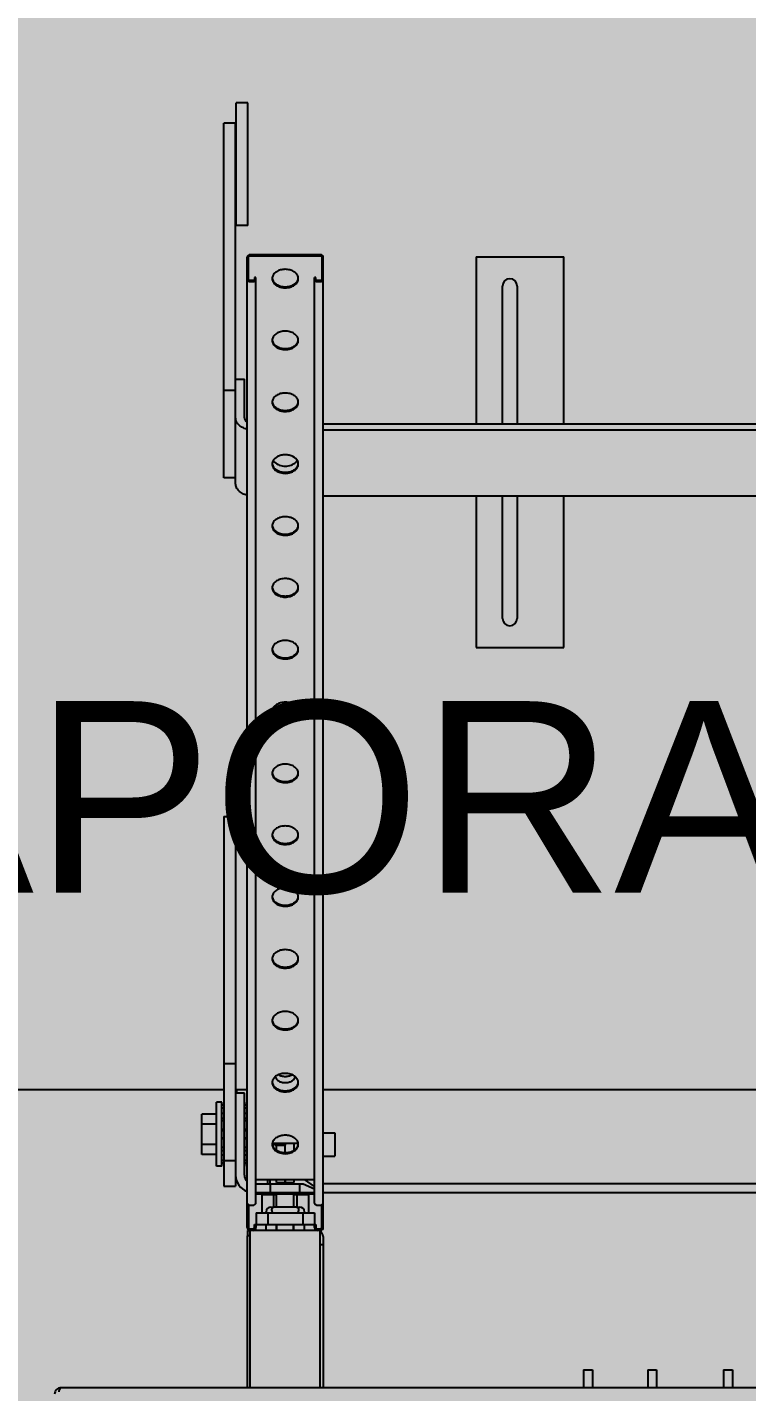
# Model space of a CAD drawing. Extents: x -18489 to 27370, y -8745 to 11880.
# Drawn here: x -14737.9 to -14698.8, y 2360.8 to 2435 of the extents above; entities that cross this region are included whole.
import ezdxf

# ---------------------------------------------------------------- set-up
doc = ezdxf.new("R2010")
doc.units = 0
doc.header["$LTSCALE"] = 100
for name, color, linetype in [('188K-SM-03-F10-MECH-EQ-Y2257103$0$0 Xref', 8, 'Continuous'), ('188K-SM-03-F10-MECH-EQ-Y2257103$0$M-EQU-FOUNDATION', 8, 'Continuous'), ('188K-SM-03-F10-MECH-EQ-Y2257103$0$Micron CUP L10 HVAC EQU$0$M-MECH-EQU', 136, 'Continuous'), ('188K-SM-03-F10-MECH-EQ-Y2257103$0$Micron CUP L10 HVAC EQU$0$M-PHASE1 AREA', 252, 'Continuous')]:
    doc.layers.add(name, color=color, linetype=linetype)
doc.styles.add('188K-SM-03-F10-MECH-EQ-Y2257103$0$Micron CUP L10 HVAC EQU$0$Standard', font='arial.ttf')

# ---------------------------------------------------------------- blocks, each defined once
blk = doc.blocks.new('188K-SM-03-F10-MECH-EQ-Y2257103$0$Micron CUP L10 HVAC EQU$0$A$C0c53ceb0')
at = {"layer": '188K-SM-03-F10-MECH-EQ-Y2257103$0$Micron CUP L10 HVAC EQU$0$M-PHASE1 AREA'}
for p, q in [((14165.92005, 15068.35899), (14165.92005, 15135.0669)), ((14172.26337, 15135.0669), (14165.92005, 15135.0669)), ((14172.26337, 15068.35899), (14172.26337, 15135.0669)), ((14159.35197, 14931.07259), (14159.35197, 15123.9524)), ((14165.69529, 15123.9524), (14159.35197, 15123.9524)), ((14165.69529, 14927.90932), (14165.69529, 15123.9524)), ((14172.26337, 15068.35899), (14165.92005, 15068.35899)), ((14171.97517, 14523.3837), (14171.97517, 15051.2579)), ((14172.76808, 15038.9679), (14172.76808, 15051.2579)), ((14211.74777, 15052.37925), (14173.561, 15052.37925)), ((14173.561, 15051.81857), (14211.74777, 15051.81857)), ((14212.54069, 15051.2579), (14212.54069, 15038.9679)), ((14213.3336, 14523.3837), (14213.3336, 15051.2579)), ((14296.50748, 15051.2741), (14296.50748, 14960.42849)), ((14296.50748, 15051.2741), (14344.08236, 15051.2741)), ((14344.08236, 14960.42849), (14344.08236, 15051.2741)), ((14175.14683, 15038.40722), (14173.561, 15038.40722)), ((14173.561, 15037.84654), (14175.14683, 15037.84654)), ((14175.93974, 15040.08925), (14175.93974, 15038.9679)), ((14176.73266, 15040.08925), (14175.93974, 15040.08925)), ((14176.73266, 14536.60276), (14176.73266, 15040.08925)), ((14208.57611, 14536.60276), (14208.57611, 15040.08925)), ((14209.36903, 15040.08925), (14208.57611, 15040.08925)), ((14209.36903, 15038.9679), (14209.36903, 15040.08925)), ((14211.74777, 15038.40722), (14210.16194, 15038.40722)), ((14210.16194, 15037.84654), (14211.74777, 15037.84654)), ((14310.71751, 14960.42849), (14310.71751, 15035.41581)), ((14318.70909, 15035.41581), (14318.70909, 14960.42849)), ((14165.69529, 14984.77012), (14170.45277, 14984.77012)), ((14170.45277, 14963.79254), (14170.45277, 14984.76862)), ((14165.69529, 14978.51176), (14159.35197, 14978.51176)), ((14213.3336, 14960.42849), (14682.61224, 14960.42849)), ((14682.61224, 14957.06444), (14213.3336, 14957.06444)), ((14165.69529, 14931.07259), (14159.35197, 14931.07259)), ((14682.61224, 14921.18121), (14213.3336, 14921.18121)), ((14296.50748, 14921.18121), (14296.50748, 14838.77296)), ((14310.71751, 14854.63125), (14310.71751, 14921.18121)), ((14318.70909, 14921.18121), (14318.70909, 14854.63125)), ((14344.08236, 14838.77296), (14344.08236, 14921.18121)), ((14296.50748, 14838.77296), (14344.08236, 14838.77296)), ((14159.35197, 14746.87563), (14159.35197, 14545.9013)), ((14159.35197, 14746.87563), (14165.69529, 14746.87563)), ((14165.69529, 14746.87563), (14165.69529, 14545.9013)), ((14159.35197, 14612.6043), (14165.69529, 14612.6043)), ((14159.35197, 14598.21637), (13611.15446, 14598.21637)), ((14171.97517, 14598.21637), (14165.69529, 14598.21637)), ((14166.26968, 14596.39529), (14166.26968, 14598.21637)), ((14682.61224, 14598.21637), (14213.3336, 14598.21637)), ((14155.34059, 14556.62269), (14155.34059, 14591.51093)), ((14158.10628, 14591.51093), (14155.34059, 14591.51093)), ((14158.10628, 14556.62269), (14158.10628, 14591.51093)), ((14170.45277, 14596.39529), (14165.69529, 14596.39529)), ((14170.45277, 14551.8652), (14170.45277, 14596.39529)), ((14171.8483, 14556.62269), (14171.8483, 14591.51093)), ((14171.97517, 14591.51093), (14171.8483, 14591.51093)), ((14147.39876, 14563.07986), (14147.39876, 14585.05376)), ((14155.34059, 14585.05376), (14147.39876, 14585.05376)), ((14159.35197, 14590.05197), (14158.10628, 14590.05197)), ((14159.35197, 14589.85517), (14158.10628, 14589.85517)), ((14159.35197, 14588.30969), (14158.10628, 14588.30969)), ((14159.35197, 14585.37002), (14158.10628, 14585.37002)), ((14171.8483, 14590.05197), (14170.45277, 14590.05197)), ((14171.8483, 14589.85517), (14170.45277, 14589.85517)), ((14171.8483, 14588.30969), (14170.45277, 14588.30969)), ((14171.8483, 14585.37002), (14170.45277, 14585.37002)), ((14155.34059, 14579.56028), (14147.39876, 14579.56028)), ((14158.10628, 14582.87614), (14159.35197, 14582.87614)), ((14159.35197, 14581.32392), (14158.10628, 14581.32392)), ((14159.35197, 14576.56744), (14158.10628, 14576.56744)), ((14158.10628, 14576.01571), (14159.35197, 14576.01571)), ((14170.45277, 14582.87614), (14171.8483, 14582.87614)), ((14171.8483, 14581.32392), (14170.45277, 14581.32392)), ((14171.8483, 14576.56744), (14170.45277, 14576.56744)), ((14170.45277, 14576.01571), (14171.8483, 14576.01571)), ((14155.34059, 14568.57334), (14147.39876, 14568.57334)), ((14158.10628, 14572.11791), (14159.35197, 14572.11791)), ((14159.35197, 14571.56618), (14158.10628, 14571.56618)), ((14170.45277, 14572.11791), (14171.8483, 14572.11791)), ((14171.8483, 14571.56618), (14170.45277, 14571.56618)), ((14199.63332, 14569.07708), (14185.67545, 14569.07708)), ((14186.1163, 14569.07708), (14187.90958, 14567.9333)), ((14191.95436, 14569.07708), (14192.66707, 14567.9333)), ((14192.6417, 14568.08936), (14192.6417, 14569.07708)), ((14192.66707, 14564.05343), (14192.66707, 14569.07708)), ((14197.39919, 14569.07708), (14197.39919, 14565.41512)), ((14213.3336, 14574.85972), (14219.62617, 14574.85972)), ((14219.62617, 14574.85972), (14219.62617, 14562.17309)), ((14155.34059, 14563.07986), (14147.39876, 14563.07986)), ((14159.35197, 14566.8097), (14158.10628, 14566.8097)), ((14158.10628, 14565.25748), (14159.35197, 14565.25748)), ((14159.35197, 14562.76359), (14158.10628, 14562.76359)), ((14171.8483, 14566.8097), (14170.45277, 14566.8097)), ((14170.45277, 14565.25748), (14171.8483, 14565.25748)), ((14171.8483, 14562.76359), (14170.45277, 14562.76359)), ((14187.90958, 14565.41512), (14187.90958, 14567.9333)), ((14192.66707, 14567.9333), (14187.90958, 14567.9333)), ((14192.6417, 14564.05343), (14192.6417, 14567.9333)), ((14213.3336, 14562.17309), (14219.62617, 14562.17309)), ((14158.10628, 14556.62269), (14155.34059, 14556.62269)), ((14159.35197, 14559.82393), (14158.10628, 14559.82393)), ((14159.35197, 14558.27845), (14158.10628, 14558.27845)), ((14159.35197, 14558.08165), (14158.10628, 14558.08165)), ((14159.35197, 14559.87543), (14165.69529, 14559.87543)), ((14171.8483, 14559.82393), (14170.45277, 14559.82393)), ((14171.8483, 14558.27845), (14170.45277, 14558.27845)), ((14171.8483, 14558.08165), (14170.45277, 14558.08165)), ((14171.97517, 14556.62269), (14171.8483, 14556.62269)), ((14159.35197, 14545.9013), (14165.69529, 14545.9013)), ((14166.26968, 14548.69354), (14165.69529, 14548.69354)), ((14176.73266, 14549.45344), (14208.57611, 14549.45344)), ((14176.73266, 14547.10771), (14202.35206, 14547.10771)), ((14183.13941, 14547.10771), (14183.13941, 14549.45344)), ((14184.4215, 14547.10771), (14184.4215, 14549.45344)), ((14184.71255, 14542.35022), (14184.71255, 14547.10771)), ((14187.90958, 14547.9007), (14187.90958, 14549.45344)), ((14187.90958, 14547.90062), (14197.39919, 14547.90062)), ((14188.53794, 14547.10771), (14188.53794, 14547.90062)), ((14192.6417, 14547.90103), (14192.6417, 14549.45344)), ((14192.66707, 14549.45344), (14192.66707, 14547.9007)), ((14196.23544, 14547.10771), (14195.78396, 14547.90062)), ((14197.39919, 14549.45344), (14197.39919, 14547.90103)), ((14200.57085, 14542.35022), (14200.57085, 14547.10771)), ((14202.35206, 14547.10771), (14208.57611, 14544.39247)), ((14208.57611, 14545.61782), (14203.08094, 14549.45344)), ((14682.61224, 14547.10771), (14213.3336, 14547.10771)), ((14176.73266, 14542.35022), (14208.57611, 14542.35022)), ((14208.57611, 14541.55731), (14176.73266, 14541.55731)), ((14180.01939, 14541.15133), (14180.01939, 14531.31285)), ((14187.8969, 14541.15133), (14180.01939, 14541.15133)), ((14182.80638, 14541.55731), (14182.80638, 14541.15133)), ((14186.33689, 14541.15133), (14186.33689, 14534.48451)), ((14187.8969, 14534.48451), (14187.8969, 14541.55731)), ((14197.41187, 14534.48451), (14197.41187, 14541.55731)), ((14205.28938, 14541.15133), (14197.41187, 14541.15133)), ((14198.97188, 14541.15133), (14198.97188, 14534.48451)), ((14202.50239, 14541.55731), (14202.50239, 14541.15133)), ((14205.28938, 14541.15133), (14205.28938, 14531.31285)), ((14213.3336, 14542.35022), (14682.61224, 14542.35022)), ((14172.76808, 14535.63165), (14172.76808, 14523.3837)), ((14173.561, 14535.48141), (14175.14683, 14535.48141)), ((14176.79609, 14531.31285), (14176.79609, 14524.96953)), ((14176.79609, 14531.31285), (14208.51268, 14531.31285)), ((14182.25134, 14531.31285), (14182.25134, 14531.94718)), ((14183.13941, 14531.31285), (14183.13941, 14524.96953)), ((14184.78867, 14534.48451), (14186.48868, 14534.48451)), ((14185.29614, 14532.50539), (14185.29614, 14533.29196)), ((14198.82009, 14534.48451), (14186.48868, 14534.48451)), ((14198.82009, 14534.48451), (14200.5201, 14534.48451)), ((14200.01263, 14532.50539), (14200.01263, 14533.29196)), ((14202.16936, 14531.31285), (14202.16936, 14524.96953)), ((14203.05743, 14531.31285), (14203.05743, 14531.94718)), ((14208.51268, 14531.31285), (14208.51268, 14524.96953)), ((14210.16194, 14535.48141), (14211.74777, 14535.48141)), ((14212.54069, 14523.3837), (14212.54069, 14535.63165)), ((14175.93974, 14523.3837), (14175.93974, 14524.96953)), ((14175.93974, 14524.96953), (14176.73266, 14524.96953)), ((14176.73266, 14524.96953), (14176.73266, 14523.3837)), ((14176.79609, 14524.96953), (14208.51268, 14524.96953)), ((14182.25134, 14521.79787), (14182.25134, 14524.96953)), ((14187.8969, 14521.79787), (14187.8969, 14524.96953)), ((14188.08085, 14521.79787), (14188.08085, 14524.96953)), ((14197.22792, 14521.79787), (14197.22792, 14524.96953)), ((14197.41187, 14521.79787), (14197.41187, 14524.96953)), ((14203.05743, 14521.79787), (14203.05743, 14524.96953)), ((14208.57611, 14523.3837), (14208.57611, 14524.96953)), ((14208.57611, 14524.96953), (14209.36903, 14524.96953)), ((14209.36903, 14524.96953), (14209.36903, 14523.3837)), ((14172.09979, 14436.16308), (14172.09979, 14518.75308)), ((14173.62443, 14518.75308), (14172.09979, 14518.75308)), ((14172.10204, 14521.79787), (14172.10204, 14518.75308)), ((14172.10204, 14521.79787), (14173.561, 14521.79787)), ((14173.561, 14522.59079), (14175.14683, 14522.59079)), ((14211.74777, 14521.79787), (14173.561, 14521.79787)), ((14173.62443, 14436.16308), (14173.62443, 14521.79787)), ((14210.16194, 14522.59079), (14211.74777, 14522.59079)), ((14211.68434, 14436.16308), (14211.68434, 14521.79787)), ((14213.20673, 14518.49935), (14213.20673, 14436.16308)), ((14211.68434, 14514.18589), (14213.20673, 14514.18589)), ((14354.79978, 14445.95717), (14354.79978, 14436.16308)), ((14354.79978, 14445.95717), (14359.57381, 14445.95717)), ((14359.56996, 14445.95717), (14359.56996, 14436.16308)), ((14359.57381, 14445.95717), (14359.57381, 14436.16308)), ((14389.65568, 14445.95717), (14389.65568, 14436.16308)), ((14389.65568, 14445.95717), (14394.42971, 14445.95717)), ((14394.42585, 14445.95717), (14394.42585, 14436.16308)), ((14394.42971, 14445.95717), (14394.42971, 14436.16308)), ((14430.91959, 14445.95717), (14430.91959, 14436.16308)), ((14430.91959, 14445.95717), (14435.69362, 14445.95717)), ((14435.68977, 14445.95717), (14435.68977, 14436.16308)), ((14435.69362, 14445.95717), (14435.69362, 14436.16308)), ((14825.02521, 14436.16308), (14070.75399, 14436.16308))]:
    blk.add_line(p, q, dxfattribs=at)
for centre, radius, start, end in [((14173.55984, 15040.05767), 2.21113, 259.33297401, 270.03008232), ((14189.09315, 15039.48337), 3.54328, 175.42316268, 179.99445926), ((14189.14438, 15039.47911), 3.59469, 171.28775423, 175.42050703), ((14196.16439, 15039.47911), 3.59469, 4.57949297, 8.71224577), ((14196.21562, 15039.48337), 3.54328, 0.00554074, 4.57683732), ((14210.16078, 15040.05767), 2.21113, 259.33297401, 270.03008232), ((14314.7133, 15035.41581), 3.99579, 0, 180), ((14189.09315, 15005.84285), 3.54328, 175.42316268, 179.99445926), ((14189.14438, 15005.83858), 3.59469, 171.28775423, 175.42050703), ((14196.16439, 15005.83858), 3.59469, 4.57949298, 8.71224577), ((14196.21562, 15005.84285), 3.54328, 0.00554074, 4.57683732), ((14189.09315, 14972.20233), 3.54328, 175.42316268, 179.99445926), ((14189.14438, 14972.19806), 3.59469, 171.28775423, 175.42050703), ((14196.16439, 14972.19806), 3.59469, 4.57949297, 8.71224577), ((14196.21562, 14972.20233), 3.54328, 0.00554074, 4.57683732), ((14190.59499, 14943.32952), 5.29236, 220.64983479, 225.82060229), ((14194.71378, 14943.32952), 5.29236, 314.17939771, 319.35016521), ((14189.09315, 14938.56181), 3.54328, 175.42316268, 179.99445926), ((14189.14438, 14938.55754), 3.59469, 171.28775423, 175.42050702), ((14196.16439, 14938.55754), 3.59469, 4.57949297, 8.71224577), ((14196.21562, 14938.56181), 3.54328, 0.00554074, 4.57683732), ((14189.09315, 14904.92129), 3.54328, 175.42316268, 179.99445926), ((14189.14438, 14904.91702), 3.59469, 171.28775423, 175.42050702), ((14196.16439, 14904.91702), 3.59469, 4.57949298, 8.71224577), ((14196.21562, 14904.92129), 3.54328, 0.00554074, 4.57683732), ((14189.09315, 14871.28076), 3.54328, 175.42316268, 179.99445926), ((14189.14438, 14871.2765), 3.59469, 171.28775423, 175.42050702), ((14196.16439, 14871.2765), 3.59469, 4.57949298, 8.71224577), ((14196.21562, 14871.28076), 3.54328, 0.00554074, 4.57683732), ((14314.7133, 14854.63125), 3.99579, 180, 0), ((14189.09315, 14837.64024), 3.54328, 175.42316268, 179.99445926), ((14189.14438, 14837.63597), 3.59469, 171.28775423, 175.42050702), ((14196.16439, 14837.63597), 3.59469, 4.57949298, 8.71224577), ((14196.21562, 14837.64024), 3.54328, 0.00554074, 4.57683732), ((14189.09315, 14803.99972), 3.54328, 175.42316268, 179.99445926), ((14189.14438, 14803.99545), 3.59469, 171.28775423, 175.42050702), ((14196.16439, 14803.99545), 3.59469, 4.57949298, 8.71224577), ((14196.21562, 14803.99972), 3.54328, 0.00554074, 4.57683732), ((14189.09315, 14770.3592), 3.54328, 175.42316268, 179.99445926), ((14189.14438, 14770.35493), 3.59469, 171.28775423, 175.42050702), ((14196.16439, 14770.35493), 3.59469, 4.57949297, 8.71224577), ((14196.21562, 14770.3592), 3.54328, 0.00554074, 4.57683732), ((14189.09315, 14736.71867), 3.54328, 175.42316268, 179.99445926), ((14189.14438, 14736.71441), 3.59469, 171.28775423, 175.42050703), ((14196.16439, 14736.71441), 3.59469, 4.57949297, 8.71224577), ((14196.21562, 14736.71867), 3.54328, 0.00554074, 4.57683732), ((14189.09315, 14703.07815), 3.54328, 175.42316268, 179.99445926), ((14189.14438, 14703.07388), 3.59469, 171.28775423, 175.42050702), ((14196.16439, 14703.07388), 3.59469, 4.57949297, 8.71224577), ((14196.21562, 14703.07815), 3.54328, 0.00554074, 4.57683732), ((14189.09315, 14669.43763), 3.54328, 175.42316268, 179.99445926), ((14189.14438, 14669.43336), 3.59469, 171.28775423, 175.42050703), ((14196.16439, 14669.43336), 3.59469, 4.57949298, 8.71224577), ((14196.21562, 14669.43763), 3.54328, 0.00554074, 4.57683732), ((14189.09315, 14635.79711), 3.54328, 175.42316268, 179.99445926), ((14189.14438, 14635.79284), 3.59469, 171.28775423, 175.42050703), ((14196.16439, 14635.79284), 3.59469, 4.57949298, 8.71224577), ((14196.21562, 14635.79711), 3.54328, 0.00554074, 4.57683732), ((14189.09315, 14602.15659), 3.54328, 175.42316268, 179.99445926), ((14189.14438, 14602.15232), 3.59469, 171.28775423, 175.42050703), ((14196.16439, 14602.15232), 3.59469, 4.57949297, 8.71224577), ((14196.21562, 14602.15659), 3.54328, 0.00554074, 4.57683732), ((14189.09315, 14568.51606), 3.54328, 175.42316268, 179.99445926), ((14189.14438, 14568.5118), 3.59469, 171.28775423, 175.42050702), ((14189.21565, 14568.5006), 3.66683, 166.87698646, 171.28346315), ((14196.16439, 14568.5118), 3.59469, 4.57949297, 8.71224577), ((14196.21562, 14568.51606), 3.54328, 0.00554074, 4.57683732), ((14175.21026, 14551.8652), 9.51498, 180, 250.02220371), ((14175.21026, 14551.8652), 4.75749, 180, 226.84310171), ((14184.78867, 14531.94718), 2.53733, 90, 180), ((14186.48868, 14533.29196), 1.19254, 90, 180), ((14186.48868, 14532.50539), 1.19254, 180, 270), ((14198.82009, 14533.29196), 1.19254, 0, 90), ((14198.82009, 14532.50539), 1.19254, 270, 0), ((14200.5201, 14531.94718), 2.53733, 0, 90), ((14173.561, 14523.3837), 1.58583, 180, 270), ((14173.561, 14523.3837), 0.79291, 180, 270), ((14175.14683, 14523.3837), 1.58583, 270, 0), ((14175.14683, 14523.3837), 0.79291, 270, 0), ((14210.16194, 14523.3837), 1.58583, 180, 270), ((14210.16194, 14523.3837), 0.79291, 180, 270), ((14209.90821, 14518.49935), 3.29853, 0, 57.1915526), ((14211.74777, 14523.3837), 1.58583, 270, 0), ((14211.74777, 14523.3837), 0.79291, 270, 0), ((14070.75395, 14432.69963), 3.46345, 89.99933593, 180)]:
    blk.add_arc(centre, radius, start, end, dxfattribs=at)
blk.add_ellipse((14196.21228, 14568.51641), major_axis=(-3.73082, 20.606), ratio=0.170228127, start_param=7.795978182, end_param=7.843886738, dxfattribs=at)
for points in [[(14172.07931, 15051.65755), (14172.01394, 15051.5364), (14171.97517, 15051.39557), (14171.97517, 15051.2579)], [(14172.76808, 15037.99678), (14172.89107, 15037.94656), (14173.02003, 15037.90947), (14173.15056, 15037.88475)], [(14175.14683, 15037.84654), (14175.41584, 15037.84654), (14175.6907, 15037.89508), (14175.93974, 15037.99678)], [(14176.62852, 15038.56824), (14176.69389, 15038.6894), (14176.73266, 15038.83023), (14176.73266, 15038.9679)], [(14209.36903, 15037.99678), (14209.49202, 15037.94656), (14209.62097, 15037.90947), (14209.7515, 15037.88475)], [(14211.74777, 15037.84654), (14212.01678, 15037.84654), (14212.29164, 15037.89508), (14212.54069, 15037.99678)], [(14213.22946, 15038.56824), (14213.29483, 15038.6894), (14213.3336, 15038.83023), (14213.3336, 15038.9679)], [(14185.89759, 14940.11454), (14185.75037, 14939.79413), (14185.64455, 14939.45059), (14185.59117, 14939.10203)], [(14186.12649, 14940.50431), (14186.25975, 14940.28498), (14186.4126, 14940.07671), (14186.57966, 14939.8819)], [(14198.72912, 14939.8819), (14198.89617, 14940.07671), (14199.04902, 14940.28498), (14199.18228, 14940.50431)], [(14199.7176, 14939.10203), (14199.66422, 14939.45059), (14199.55841, 14939.79413), (14199.41118, 14940.11454)], [(14176.62852, 14536.20311), (14176.69389, 14536.32427), (14176.73266, 14536.4651), (14176.73266, 14536.60276)], [(14213.22946, 14536.20311), (14213.29483, 14536.32427), (14213.3336, 14536.4651), (14213.3336, 14536.60276)]]:
    blk.add_open_spline(points, degree=3, dxfattribs=at)
for points, knots in [([(14173.561, 15052.37925), (14173.40306, 15052.37925), (14172.84886, 15052.32539), (14172.27132, 15052.01343), (14172.07931, 15051.65755)], [0, 0, 0, 0, 0.280876256, 1, 1, 1, 1]), ([(14172.76808, 15051.2579), (14172.76808, 15051.41106), (14173.00412, 15051.74442), (14173.36626, 15051.81857), (14173.561, 15051.81857)], [0, 0, 0, 0, 0.440239368, 1, 1, 1, 1]), ([(14213.09206, 15051.85276), (14213.01809, 15051.93631), (14212.64057, 15052.25547), (14212.12562, 15052.37925), (14211.74777, 15052.37925)], [0, 0, 0, 0, 0.227996945, 1, 1, 1, 1]), ([(14211.74777, 15051.81857), (14211.94251, 15051.81857), (14212.30465, 15051.74442), (14212.54069, 15051.41106), (14212.54069, 15051.2579)], [0, 0, 0, 0, 0.559760632, 1, 1, 1, 1]), ([(14213.3336, 15051.2579), (14213.3336, 15051.41686), (14213.26197, 15051.63758), (14213.1303, 15051.80957), (14213.09206, 15051.85276)], [0, 0, 0, 0, 0.733758948, 1, 1, 1, 1]), ([(14192.65439, 15044.50737), (14191.80005, 15044.50737), (14190.13626, 15044.29799), (14187.92061, 15043.37442), (14186.26321, 15041.93521), (14185.68709, 15040.6499), (14185.59117, 15040.0236)], [0, 0, 0, 0, 0.284584443, 0.551250143, 0.788945637, 1, 1, 1, 1]), ([(14199.7176, 15040.0236), (14199.62168, 15040.6499), (14199.04556, 15041.93521), (14197.38816, 15043.37442), (14195.17251, 15044.29799), (14193.50873, 15044.50737), (14192.65439, 15044.50737)], [0, 0, 0, 0, 0.211054363, 0.448749857, 0.715415557, 1, 1, 1, 1]), ([(14171.97517, 15038.9679), (14171.97517, 15038.76804), (14172.16132, 15038.32862), (14172.5487, 15038.08636), (14172.76808, 15037.99678)], [0, 0, 0, 0, 0.457524368, 1, 1, 1, 1]), ([(14173.561, 15038.40722), (14173.36626, 15038.40722), (14173.00412, 15038.48137), (14172.76808, 15038.81474), (14172.76808, 15038.9679)], [0, 0, 0, 0, 0.559760632, 1, 1, 1, 1]), ([(14175.93974, 15038.9679), (14175.93974, 15038.81474), (14175.70371, 15038.48137), (14175.34157, 15038.40722), (14175.14683, 15038.40722)], [0, 0, 0, 0, 0.440239368, 1, 1, 1, 1]), ([(14175.93974, 15037.99678), (14176.01605, 15038.02793), (14176.28643, 15038.15936), (14176.52453, 15038.37551), (14176.62852, 15038.56824)], [0, 0, 0, 0, 0.273440322, 1, 1, 1, 1]), ([(14185.54987, 15039.48372), (14185.54987, 15038.81803), (14185.98228, 15037.38812), (14187.63786, 15035.75104), (14189.96307, 15034.69921), (14191.7391, 15034.46007), (14192.65439, 15034.46007)], [0, 0, 0, 0, 0.209467371, 0.444666581, 0.711993302, 1, 1, 1, 1]), ([(14185.59117, 15039.50451), (14185.68709, 15038.87821), (14186.26321, 15037.5929), (14187.92061, 15036.15369), (14190.13626, 15035.23012), (14191.80005, 15035.02074), (14192.65439, 15035.02074)], [0, 0, 0, 0, 0.211054363, 0.448749857, 0.715415557, 1, 1, 1, 1]), ([(14192.65439, 15035.02074), (14193.50873, 15035.02074), (14195.17251, 15035.23012), (14197.38816, 15036.15369), (14199.04556, 15037.5929), (14199.62168, 15038.87821), (14199.7176, 15039.50451)], [0, 0, 0, 0, 0.284584443, 0.551250143, 0.788945637, 1, 1, 1, 1]), ([(14192.65439, 15034.46007), (14193.56967, 15034.46007), (14195.3457, 15034.69921), (14197.67091, 15035.75104), (14199.32649, 15037.38812), (14199.7589, 15038.81803), (14199.7589, 15039.48372)], [0, 0, 0, 0, 0.288006698, 0.555333419, 0.790532629, 1, 1, 1, 1]), ([(14208.57611, 15038.9679), (14208.57611, 15038.76804), (14208.76227, 15038.32862), (14209.14964, 15038.08636), (14209.36903, 15037.99678)], [0, 0, 0, 0, 0.457524368, 1, 1, 1, 1]), ([(14210.16194, 15038.40722), (14209.96721, 15038.40722), (14209.60506, 15038.48137), (14209.36903, 15038.81474), (14209.36903, 15038.9679)], [0, 0, 0, 0, 0.559760632, 1, 1, 1, 1]), ([(14212.54069, 15038.9679), (14212.54069, 15038.81474), (14212.30465, 15038.48137), (14211.94251, 15038.40722), (14211.74777, 15038.40722)], [0, 0, 0, 0, 0.440239368, 1, 1, 1, 1]), ([(14212.54069, 15037.99678), (14212.61699, 15038.02793), (14212.88737, 15038.15936), (14213.12547, 15038.37551), (14213.22946, 15038.56824)], [0, 0, 0, 0, 0.273440322, 1, 1, 1, 1]), ([(14192.65439, 15010.86685), (14191.80005, 15010.86685), (14190.13626, 15010.65747), (14187.92061, 15009.7339), (14186.26321, 15008.29469), (14185.68709, 15007.00937), (14185.59117, 15006.38308)], [0, 0, 0, 0, 0.284584443, 0.551250143, 0.788945637, 1, 1, 1, 1]), ([(14199.7176, 15006.38308), (14199.62168, 15007.00937), (14199.04556, 15008.29469), (14197.38816, 15009.7339), (14195.17251, 15010.65747), (14193.50873, 15010.86685), (14192.65439, 15010.86685)], [0, 0, 0, 0, 0.211054363, 0.448749857, 0.715415557, 1, 1, 1, 1]), ([(14185.54987, 15005.84319), (14185.54987, 15005.17751), (14185.98228, 15003.7476), (14187.63786, 15002.11052), (14189.96307, 15001.05869), (14191.7391, 15000.81954), (14192.65439, 15000.81954)], [0, 0, 0, 0, 0.209467371, 0.444666581, 0.711993302, 1, 1, 1, 1]), ([(14185.59117, 15005.86399), (14185.68709, 15005.23769), (14186.26321, 15003.95238), (14187.92061, 15002.51317), (14190.13626, 15001.5896), (14191.80005, 15001.38022), (14192.65439, 15001.38022)], [0, 0, 0, 0, 0.211054363, 0.448749857, 0.715415557, 1, 1, 1, 1]), ([(14192.65439, 15001.38022), (14193.50873, 15001.38022), (14195.17251, 15001.5896), (14197.38816, 15002.51317), (14199.04556, 15003.95238), (14199.62168, 15005.23769), (14199.7176, 15005.86399)], [0, 0, 0, 0, 0.284584443, 0.551250143, 0.788945637, 1, 1, 1, 1]), ([(14192.65439, 15000.81954), (14193.56967, 15000.81954), (14195.3457, 15001.05869), (14197.67091, 15002.11052), (14199.32649, 15003.7476), (14199.7589, 15005.17751), (14199.7589, 15005.84319)], [0, 0, 0, 0, 0.288006698, 0.555333419, 0.790532629, 1, 1, 1, 1]), ([(14192.65439, 14977.22632), (14191.80005, 14977.22632), (14190.13626, 14977.01694), (14187.92061, 14976.09338), (14186.26321, 14974.65416), (14185.68709, 14973.36885), (14185.59117, 14972.74256)], [0, 0, 0, 0, 0.284584443, 0.551250143, 0.788945637, 1, 1, 1, 1]), ([(14199.7176, 14972.74256), (14199.62168, 14973.36885), (14199.04556, 14974.65416), (14197.38816, 14976.09338), (14195.17251, 14977.01694), (14193.50873, 14977.22632), (14192.65439, 14977.22632)], [0, 0, 0, 0, 0.211054363, 0.448749857, 0.715415557, 1, 1, 1, 1]), ([(14185.54987, 14972.20267), (14185.54987, 14971.53698), (14185.98228, 14970.10708), (14187.63786, 14968.46999), (14189.96307, 14967.41817), (14191.7391, 14967.17902), (14192.65439, 14967.17902)], [0, 0, 0, 0, 0.209467371, 0.444666581, 0.711993302, 1, 1, 1, 1]), ([(14185.59117, 14972.22346), (14185.68709, 14971.59717), (14186.26321, 14970.31186), (14187.92061, 14968.87264), (14190.13626, 14967.94908), (14191.80005, 14967.7397), (14192.65439, 14967.7397)], [0, 0, 0, 0, 0.211054363, 0.448749857, 0.715415557, 1, 1, 1, 1]), ([(14192.65439, 14967.7397), (14193.50873, 14967.7397), (14195.17251, 14967.94908), (14197.38816, 14968.87264), (14199.04556, 14970.31186), (14199.62168, 14971.59717), (14199.7176, 14972.22346)], [0, 0, 0, 0, 0.284584443, 0.551250143, 0.788945637, 1, 1, 1, 1]), ([(14192.65439, 14967.17902), (14193.56967, 14967.17902), (14195.3457, 14967.41817), (14197.67091, 14968.46999), (14199.32649, 14970.10708), (14199.7589, 14971.53698), (14199.7589, 14972.20267)], [0, 0, 0, 0, 0.288006698, 0.555333419, 0.790532629, 1, 1, 1, 1]), ([(14170.40172, 14957.9868), (14169.71653, 14958.27053), (14168.45195, 14958.95044), (14166.91818, 14960.33879), (14165.92872, 14961.98642), (14165.69529, 14963.20578), (14165.69529, 14963.79254)], [0, 0, 0, 0, 0.281795, 0.540335885, 0.777045178, 1, 1, 1, 1]), ([(14170.45277, 14963.79254), (14170.45277, 14963.32801), (14170.76849, 14962.32746), (14171.51841, 14961.62864), (14171.95616, 14961.33853)], [0, 0, 0, 0, 0.469366004, 1, 1, 1, 1]), ([(14171.95939, 14957.46925), (14171.82491, 14957.50381), (14171.29712, 14957.64907), (14170.77918, 14957.83051), (14170.40172, 14957.9868)], [0, 0, 0, 0, 0.253662788, 1, 1, 1, 1]), ([(14192.65439, 14943.5858), (14191.918, 14943.5858), (14190.47069, 14943.4244), (14187.97736, 14942.56436), (14186.3988, 14941.20538), (14185.89759, 14940.11454)], [0, 0, 0, 0, 0.279084049, 0.545028917, 1, 1, 1, 1]), ([(14186.90671, 14939.53405), (14187.61071, 14938.84913), (14189.479, 14937.79216), (14192.65439, 14937.29017), (14195.82977, 14937.79216), (14197.69806, 14938.84913), (14198.40206, 14939.53405)], [0, 0, 0, 0, 0.236938801, 0.5, 0.763061198, 1, 1, 1, 1]), ([(14199.41118, 14940.11454), (14198.90997, 14941.20538), (14197.33141, 14942.56436), (14194.83808, 14943.4244), (14193.39077, 14943.5858), (14192.65439, 14943.5858)], [0, 0, 0, 0, 0.454971083, 0.720915951, 1, 1, 1, 1]), ([(14185.54987, 14938.56215), (14185.54987, 14937.89646), (14185.98228, 14936.46655), (14187.63786, 14934.82947), (14189.96307, 14933.77765), (14191.7391, 14933.5385), (14192.65439, 14933.5385)], [0, 0, 0, 0, 0.209467371, 0.444666581, 0.711993302, 1, 1, 1, 1]), ([(14185.59117, 14938.58294), (14185.68709, 14937.95665), (14186.26321, 14936.67133), (14187.92061, 14935.23212), (14190.13626, 14934.30855), (14191.80005, 14934.09917), (14192.65439, 14934.09917)], [0, 0, 0, 0, 0.211054363, 0.448749857, 0.715415557, 1, 1, 1, 1]), ([(14192.65439, 14934.09917), (14193.50873, 14934.09917), (14195.17251, 14934.30855), (14197.38816, 14935.23212), (14199.04556, 14936.67133), (14199.62168, 14937.95665), (14199.7176, 14938.58294)], [0, 0, 0, 0, 0.284584443, 0.551250143, 0.788945637, 1, 1, 1, 1]), ([(14192.65439, 14933.5385), (14193.56967, 14933.5385), (14195.3457, 14933.77765), (14197.67091, 14934.82947), (14199.32649, 14936.46655), (14199.7589, 14937.89646), (14199.7589, 14938.56215)], [0, 0, 0, 0, 0.288006698, 0.555333419, 0.790532629, 1, 1, 1, 1]), ([(14171.95939, 14921.58603), (14171.08024, 14921.81196), (14169.43612, 14922.43226), (14167.38861, 14923.89675), (14166.02566, 14925.76772), (14165.69529, 14927.21892), (14165.69529, 14927.90932)], [0, 0, 0, 0, 0.285941911, 0.54738645, 0.78251502, 1, 1, 1, 1]), ([(14192.65439, 14909.94528), (14191.80005, 14909.94528), (14190.13626, 14909.7359), (14187.92061, 14908.81233), (14186.26321, 14907.37312), (14185.68709, 14906.08781), (14185.59117, 14905.46151)], [0, 0, 0, 0, 0.284584443, 0.551250143, 0.788945637, 1, 1, 1, 1]), ([(14199.7176, 14905.46151), (14199.62168, 14906.08781), (14199.04556, 14907.37312), (14197.38816, 14908.81233), (14195.17251, 14909.7359), (14193.50873, 14909.94528), (14192.65439, 14909.94528)], [0, 0, 0, 0, 0.211054363, 0.448749857, 0.715415557, 1, 1, 1, 1]), ([(14185.54987, 14904.92163), (14185.54987, 14904.25594), (14185.98228, 14902.82603), (14187.63786, 14901.18895), (14189.96307, 14900.13712), (14191.7391, 14899.89798), (14192.65439, 14899.89798)], [0, 0, 0, 0, 0.209467371, 0.444666581, 0.711993302, 1, 1, 1, 1]), ([(14185.59117, 14904.94242), (14185.68709, 14904.31612), (14186.26321, 14903.03081), (14187.92061, 14901.5916), (14190.13626, 14900.66803), (14191.80005, 14900.45865), (14192.65439, 14900.45865)], [0, 0, 0, 0, 0.211054363, 0.448749857, 0.715415557, 1, 1, 1, 1]), ([(14192.65439, 14900.45865), (14193.50873, 14900.45865), (14195.17251, 14900.66803), (14197.38816, 14901.5916), (14199.04556, 14903.03081), (14199.62168, 14904.31612), (14199.7176, 14904.94242)], [0, 0, 0, 0, 0.284584443, 0.551250143, 0.788945637, 1, 1, 1, 1]), ([(14192.65439, 14899.89798), (14193.56967, 14899.89798), (14195.3457, 14900.13712), (14197.67091, 14901.18895), (14199.32649, 14902.82603), (14199.7589, 14904.25594), (14199.7589, 14904.92163)], [0, 0, 0, 0, 0.288006698, 0.555333419, 0.790532629, 1, 1, 1, 1]), ([(14192.65439, 14876.30476), (14191.80005, 14876.30476), (14190.13626, 14876.09538), (14187.92061, 14875.17181), (14186.26321, 14873.7326), (14185.68709, 14872.44729), (14185.59117, 14871.82099)], [0, 0, 0, 0, 0.284584443, 0.551250143, 0.788945637, 1, 1, 1, 1]), ([(14199.7176, 14871.82099), (14199.62168, 14872.44729), (14199.04556, 14873.7326), (14197.38816, 14875.17181), (14195.17251, 14876.09538), (14193.50873, 14876.30476), (14192.65439, 14876.30476)], [0, 0, 0, 0, 0.211054363, 0.448749857, 0.715415557, 1, 1, 1, 1]), ([(14185.54987, 14871.28111), (14185.54987, 14870.61542), (14185.98228, 14869.18551), (14187.63786, 14867.54843), (14189.96307, 14866.4966), (14191.7391, 14866.25745), (14192.65439, 14866.25745)], [0, 0, 0, 0, 0.209467371, 0.444666581, 0.711993302, 1, 1, 1, 1]), ([(14185.59117, 14871.3019), (14185.68709, 14870.6756), (14186.26321, 14869.39029), (14187.92061, 14867.95108), (14190.13626, 14867.02751), (14191.80005, 14866.81813), (14192.65439, 14866.81813)], [0, 0, 0, 0, 0.211054363, 0.448749857, 0.715415557, 1, 1, 1, 1]), ([(14192.65439, 14866.81813), (14193.50873, 14866.81813), (14195.17251, 14867.02751), (14197.38816, 14867.95108), (14199.04556, 14869.39029), (14199.62168, 14870.6756), (14199.7176, 14871.3019)], [0, 0, 0, 0, 0.284584443, 0.551250143, 0.788945637, 1, 1, 1, 1]), ([(14192.65439, 14866.25745), (14193.56967, 14866.25745), (14195.3457, 14866.4966), (14197.67091, 14867.54843), (14199.32649, 14869.18551), (14199.7589, 14870.61542), (14199.7589, 14871.28111)], [0, 0, 0, 0, 0.288006698, 0.555333419, 0.790532629, 1, 1, 1, 1]), ([(14192.65439, 14842.66423), (14191.80005, 14842.66423), (14190.13626, 14842.45485), (14187.92061, 14841.53129), (14186.26321, 14840.09207), (14185.68709, 14838.80676), (14185.59117, 14838.18047)], [0, 0, 0, 0, 0.284584443, 0.551250143, 0.788945637, 1, 1, 1, 1]), ([(14199.7176, 14838.18047), (14199.62168, 14838.80676), (14199.04556, 14840.09207), (14197.38816, 14841.53129), (14195.17251, 14842.45485), (14193.50873, 14842.66423), (14192.65439, 14842.66423)], [0, 0, 0, 0, 0.211054363, 0.448749857, 0.715415557, 1, 1, 1, 1]), ([(14185.54987, 14837.64058), (14185.54987, 14836.97489), (14185.98228, 14835.54499), (14187.63786, 14833.9079), (14189.96307, 14832.85608), (14191.7391, 14832.61693), (14192.65439, 14832.61693)], [0, 0, 0, 0, 0.209467371, 0.444666581, 0.711993302, 1, 1, 1, 1]), ([(14185.59117, 14837.66137), (14185.68709, 14837.03508), (14186.26321, 14835.74977), (14187.92061, 14834.31056), (14190.13626, 14833.38699), (14191.80005, 14833.17761), (14192.65439, 14833.17761)], [0, 0, 0, 0, 0.211054363, 0.448749857, 0.715415557, 1, 1, 1, 1]), ([(14192.65439, 14833.17761), (14193.50873, 14833.17761), (14195.17251, 14833.38699), (14197.38816, 14834.31056), (14199.04556, 14835.74977), (14199.62168, 14837.03508), (14199.7176, 14837.66137)], [0, 0, 0, 0, 0.284584443, 0.551250143, 0.788945637, 1, 1, 1, 1]), ([(14192.65439, 14832.61693), (14193.56967, 14832.61693), (14195.3457, 14832.85608), (14197.67091, 14833.9079), (14199.32649, 14835.54499), (14199.7589, 14836.97489), (14199.7589, 14837.64058)], [0, 0, 0, 0, 0.288006698, 0.555333419, 0.790532629, 1, 1, 1, 1]), ([(14192.65439, 14809.02371), (14191.80005, 14809.02371), (14190.13626, 14808.81433), (14187.92061, 14807.89076), (14186.26321, 14806.45155), (14185.68709, 14805.16624), (14185.59117, 14804.53995)], [0, 0, 0, 0, 0.284584443, 0.551250143, 0.788945637, 1, 1, 1, 1]), ([(14199.7176, 14804.53995), (14199.62168, 14805.16624), (14199.04556, 14806.45155), (14197.38816, 14807.89076), (14195.17251, 14808.81433), (14193.50873, 14809.02371), (14192.65439, 14809.02371)], [0, 0, 0, 0, 0.211054363, 0.448749857, 0.715415557, 1, 1, 1, 1]), ([(14185.54987, 14804.00006), (14185.54987, 14803.33437), (14185.98228, 14801.90446), (14187.63786, 14800.26738), (14189.96307, 14799.21556), (14191.7391, 14798.97641), (14192.65439, 14798.97641)], [0, 0, 0, 0, 0.209467371, 0.444666581, 0.711993302, 1, 1, 1, 1]), ([(14185.59117, 14804.02085), (14185.68709, 14803.39456), (14186.26321, 14802.10925), (14187.92061, 14800.67003), (14190.13626, 14799.74647), (14191.80005, 14799.53709), (14192.65439, 14799.53709)], [0, 0, 0, 0, 0.211054363, 0.448749857, 0.715415557, 1, 1, 1, 1]), ([(14192.65439, 14799.53709), (14193.50873, 14799.53709), (14195.17251, 14799.74647), (14197.38816, 14800.67003), (14199.04556, 14802.10925), (14199.62168, 14803.39456), (14199.7176, 14804.02085)], [0, 0, 0, 0, 0.284584443, 0.551250143, 0.788945637, 1, 1, 1, 1]), ([(14192.65439, 14798.97641), (14193.56967, 14798.97641), (14195.3457, 14799.21556), (14197.67091, 14800.26738), (14199.32649, 14801.90446), (14199.7589, 14803.33437), (14199.7589, 14804.00006)], [0, 0, 0, 0, 0.288006698, 0.555333419, 0.790532629, 1, 1, 1, 1]), ([(14185.54987, 14770.35954), (14185.54987, 14769.69385), (14185.98228, 14768.26394), (14187.63786, 14766.62686), (14189.96307, 14765.57504), (14191.7391, 14765.33589), (14192.65439, 14765.33589)], [0, 0, 0, 0, 0.209467371, 0.444666581, 0.711993302, 1, 1, 1, 1]), ([(14192.65439, 14775.38319), (14191.80005, 14775.38319), (14190.13626, 14775.17381), (14187.92061, 14774.25024), (14186.26321, 14772.81103), (14185.68709, 14771.52572), (14185.59117, 14770.89942)], [0, 0, 0, 0, 0.284584443, 0.551250143, 0.788945637, 1, 1, 1, 1]), ([(14185.59117, 14770.38033), (14185.68709, 14769.75403), (14186.26321, 14768.46872), (14187.92061, 14767.02951), (14190.13626, 14766.10594), (14191.80005, 14765.89656), (14192.65439, 14765.89656)], [0, 0, 0, 0, 0.211054363, 0.448749857, 0.715415557, 1, 1, 1, 1]), ([(14199.7176, 14770.89942), (14199.62168, 14771.52572), (14199.04556, 14772.81103), (14197.38816, 14774.25024), (14195.17251, 14775.17381), (14193.50873, 14775.38319), (14192.65439, 14775.38319)], [0, 0, 0, 0, 0.211054363, 0.448749857, 0.715415557, 1, 1, 1, 1]), ([(14192.65439, 14765.89656), (14193.50873, 14765.89656), (14195.17251, 14766.10594), (14197.38816, 14767.02951), (14199.04556, 14768.46872), (14199.62168, 14769.75403), (14199.7176, 14770.38033)], [0, 0, 0, 0, 0.284584443, 0.551250143, 0.788945637, 1, 1, 1, 1]), ([(14192.65439, 14765.33589), (14193.56967, 14765.33589), (14195.3457, 14765.57504), (14197.67091, 14766.62686), (14199.32649, 14768.26394), (14199.7589, 14769.69385), (14199.7589, 14770.35954)], [0, 0, 0, 0, 0.288006698, 0.555333419, 0.790532629, 1, 1, 1, 1]), ([(14192.65439, 14741.74267), (14191.80005, 14741.74267), (14190.13626, 14741.53329), (14187.92061, 14740.60972), (14186.26321, 14739.17051), (14185.68709, 14737.8852), (14185.59117, 14737.2589)], [0, 0, 0, 0, 0.284584443, 0.551250143, 0.788945637, 1, 1, 1, 1]), ([(14199.7176, 14737.2589), (14199.62168, 14737.8852), (14199.04556, 14739.17051), (14197.38816, 14740.60972), (14195.17251, 14741.53329), (14193.50873, 14741.74267), (14192.65439, 14741.74267)], [0, 0, 0, 0, 0.211054363, 0.448749857, 0.715415557, 1, 1, 1, 1]), ([(14185.54987, 14736.71902), (14185.54987, 14736.05333), (14185.98228, 14734.62342), (14187.63786, 14732.98634), (14189.96307, 14731.93451), (14191.7391, 14731.69537), (14192.65439, 14731.69537)], [0, 0, 0, 0, 0.209467371, 0.444666581, 0.711993302, 1, 1, 1, 1]), ([(14185.59117, 14736.73981), (14185.68709, 14736.11351), (14186.26321, 14734.8282), (14187.92061, 14733.38899), (14190.13626, 14732.46542), (14191.80005, 14732.25604), (14192.65439, 14732.25604)], [0, 0, 0, 0, 0.211054363, 0.448749857, 0.715415557, 1, 1, 1, 1]), ([(14192.65439, 14732.25604), (14193.50873, 14732.25604), (14195.17251, 14732.46542), (14197.38816, 14733.38899), (14199.04556, 14734.8282), (14199.62168, 14736.11351), (14199.7176, 14736.73981)], [0, 0, 0, 0, 0.284584443, 0.551250143, 0.788945637, 1, 1, 1, 1]), ([(14192.65439, 14731.69537), (14193.56967, 14731.69537), (14195.3457, 14731.93451), (14197.67091, 14732.98634), (14199.32649, 14734.62342), (14199.7589, 14736.05333), (14199.7589, 14736.71902)], [0, 0, 0, 0, 0.288006698, 0.555333419, 0.790532629, 1, 1, 1, 1]), ([(14185.54987, 14703.0785), (14185.54987, 14702.41281), (14185.98228, 14700.9829), (14187.63786, 14699.34582), (14189.96307, 14698.29399), (14191.7391, 14698.05484), (14192.65439, 14698.05484)], [0, 0, 0, 0, 0.209467371, 0.444666581, 0.711993302, 1, 1, 1, 1]), ([(14192.65439, 14708.10215), (14191.80005, 14708.10215), (14190.13626, 14707.89277), (14187.92061, 14706.9692), (14186.26321, 14705.52999), (14185.68709, 14704.24468), (14185.59117, 14703.61838)], [0, 0, 0, 0, 0.284584443, 0.551250143, 0.788945637, 1, 1, 1, 1]), ([(14185.59117, 14703.09929), (14185.68709, 14702.47299), (14186.26321, 14701.18768), (14187.92061, 14699.74847), (14190.13626, 14698.8249), (14191.80005, 14698.61552), (14192.65439, 14698.61552)], [0, 0, 0, 0, 0.211054363, 0.448749857, 0.715415557, 1, 1, 1, 1]), ([(14199.7176, 14703.61838), (14199.62168, 14704.24468), (14199.04556, 14705.52999), (14197.38816, 14706.9692), (14195.17251, 14707.89277), (14193.50873, 14708.10215), (14192.65439, 14708.10215)], [0, 0, 0, 0, 0.211054363, 0.448749857, 0.715415557, 1, 1, 1, 1]), ([(14192.65439, 14698.61552), (14193.50873, 14698.61552), (14195.17251, 14698.8249), (14197.38816, 14699.74847), (14199.04556, 14701.18768), (14199.62168, 14702.47299), (14199.7176, 14703.09929)], [0, 0, 0, 0, 0.284584443, 0.551250143, 0.788945637, 1, 1, 1, 1]), ([(14192.65439, 14698.05484), (14193.56967, 14698.05484), (14195.3457, 14698.29399), (14197.67091, 14699.34582), (14199.32649, 14700.9829), (14199.7589, 14702.41281), (14199.7589, 14703.0785)], [0, 0, 0, 0, 0.288006698, 0.555333419, 0.790532629, 1, 1, 1, 1]), ([(14192.65439, 14674.46162), (14191.80005, 14674.46162), (14190.13626, 14674.25224), (14187.92061, 14673.32868), (14186.26321, 14671.88946), (14185.68709, 14670.60415), (14185.59117, 14669.97786)], [0, 0, 0, 0, 0.284584443, 0.551250143, 0.788945637, 1, 1, 1, 1]), ([(14199.7176, 14669.97786), (14199.62168, 14670.60415), (14199.04556, 14671.88946), (14197.38816, 14673.32868), (14195.17251, 14674.25224), (14193.50873, 14674.46162), (14192.65439, 14674.46162)], [0, 0, 0, 0, 0.211054363, 0.448749857, 0.715415557, 1, 1, 1, 1]), ([(14185.54987, 14669.43797), (14185.54987, 14668.77228), (14185.98228, 14667.34238), (14187.63786, 14665.70529), (14189.96307, 14664.65347), (14191.7391, 14664.41432), (14192.65439, 14664.41432)], [0, 0, 0, 0, 0.209467371, 0.444666581, 0.711993302, 1, 1, 1, 1]), ([(14185.59117, 14669.45876), (14185.68709, 14668.83247), (14186.26321, 14667.54716), (14187.92061, 14666.10795), (14190.13626, 14665.18438), (14191.80005, 14664.975), (14192.65439, 14664.975)], [0, 0, 0, 0, 0.211054363, 0.448749857, 0.715415557, 1, 1, 1, 1]), ([(14192.65439, 14664.975), (14193.50873, 14664.975), (14195.17251, 14665.18438), (14197.38816, 14666.10795), (14199.04556, 14667.54716), (14199.62168, 14668.83247), (14199.7176, 14669.45876)], [0, 0, 0, 0, 0.284584443, 0.551250143, 0.788945637, 1, 1, 1, 1]), ([(14192.65439, 14664.41432), (14193.56967, 14664.41432), (14195.3457, 14664.65347), (14197.67091, 14665.70529), (14199.32649, 14667.34238), (14199.7589, 14668.77228), (14199.7589, 14669.43797)], [0, 0, 0, 0, 0.288006698, 0.555333419, 0.790532629, 1, 1, 1, 1]), ([(14185.54987, 14635.79745), (14185.54987, 14635.13176), (14185.98228, 14633.70185), (14187.63786, 14632.06477), (14189.96307, 14631.01295), (14191.7391, 14630.7738), (14192.65439, 14630.7738)], [0, 0, 0, 0, 0.209467371, 0.444666581, 0.711993302, 1, 1, 1, 1]), ([(14192.65439, 14640.8211), (14191.80005, 14640.8211), (14190.13626, 14640.61172), (14187.92061, 14639.68815), (14186.26321, 14638.24894), (14185.68709, 14636.96363), (14185.59117, 14636.33733)], [0, 0, 0, 0, 0.284584443, 0.551250143, 0.788945637, 1, 1, 1, 1]), ([(14185.59117, 14635.81824), (14185.68709, 14635.19195), (14186.26321, 14633.90663), (14187.92061, 14632.46742), (14190.13626, 14631.54386), (14191.80005, 14631.33447), (14192.65439, 14631.33447)], [0, 0, 0, 0, 0.211054363, 0.448749857, 0.715415557, 1, 1, 1, 1]), ([(14199.7176, 14636.33733), (14199.62168, 14636.96363), (14199.04556, 14638.24894), (14197.38816, 14639.68815), (14195.17251, 14640.61172), (14193.50873, 14640.8211), (14192.65439, 14640.8211)], [0, 0, 0, 0, 0.211054363, 0.448749857, 0.715415557, 1, 1, 1, 1]), ([(14192.65439, 14631.33447), (14193.50873, 14631.33447), (14195.17251, 14631.54386), (14197.38816, 14632.46742), (14199.04556, 14633.90663), (14199.62168, 14635.19195), (14199.7176, 14635.81824)], [0, 0, 0, 0, 0.284584443, 0.551250143, 0.788945637, 1, 1, 1, 1]), ([(14192.65439, 14630.7738), (14193.56967, 14630.7738), (14195.3457, 14631.01295), (14197.67091, 14632.06477), (14199.32649, 14633.70185), (14199.7589, 14635.13176), (14199.7589, 14635.79745)], [0, 0, 0, 0, 0.288006698, 0.555333419, 0.790532629, 1, 1, 1, 1]), ([(14187.43634, 14605.56596), (14186.95336, 14605.19648), (14186.12388, 14604.35201), (14185.67448, 14603.24077), (14185.59117, 14602.69681)], [0, 0, 0, 0, 0.524949536, 1, 1, 1, 1]), ([(14187.20642, 14605.33123), (14187.26838, 14605.10607), (14187.45202, 14604.65821), (14188.03389, 14603.81946), (14189.13627, 14602.94705), (14190.79542, 14602.30394), (14192.65439, 14602.0813), (14194.51335, 14602.30394), (14196.1725, 14602.94705), (14197.27488, 14603.81946), (14197.85675, 14604.65821), (14198.04039, 14605.10607), (14198.10235, 14605.33123)], [0, 0, 0, 0, 0.05216116, 0.107006451, 0.226580774, 0.359346826, 0.5, 0.640653174, 0.773419226, 0.892993549, 0.94783884, 1, 1, 1, 1]), ([(14189.06053, 14606.49042), (14188.91158, 14606.42866), (14188.34251, 14606.17286), (14187.80382, 14605.84708), (14187.43634, 14605.56596)], [0, 0, 0, 0, 0.258431367, 1, 1, 1, 1]), ([(14192.65439, 14607.18058), (14192.34149, 14607.18058), (14191.11858, 14607.12297), (14189.90226, 14606.83941), (14189.06053, 14606.49042)], [0, 0, 0, 0, 0.255610284, 1, 1, 1, 1]), ([(14189.08991, 14606.43727), (14189.60652, 14606.13118), (14190.77589, 14605.67014), (14192.65439, 14605.4442), (14194.53288, 14605.67014), (14195.70225, 14606.13118), (14196.21886, 14606.43727)], [0, 0, 0, 0, 0.242621943, 0.5, 0.757378057, 1, 1, 1, 1]), ([(14196.24825, 14606.49042), (14195.97334, 14606.60439), (14194.81742, 14607.01173), (14193.58107, 14607.18058), (14192.65439, 14607.18058)], [0, 0, 0, 0, 0.243075178, 1, 1, 1, 1]), ([(14197.87243, 14605.56596), (14197.75259, 14605.65764), (14197.24349, 14606.01894), (14196.68525, 14606.30923), (14196.24825, 14606.49042)], [0, 0, 0, 0, 0.241814282, 1, 1, 1, 1]), ([(14199.7176, 14602.69681), (14199.63429, 14603.24077), (14199.18489, 14604.35201), (14198.35541, 14605.19648), (14197.87243, 14605.56596)], [0, 0, 0, 0, 0.475050464, 1, 1, 1, 1]), ([(14185.54987, 14602.15693), (14185.54987, 14601.49124), (14185.98228, 14600.06133), (14187.63786, 14598.42425), (14189.96307, 14597.37242), (14191.7391, 14597.13328), (14192.65439, 14597.13328)], [0, 0, 0, 0, 0.209467371, 0.444666581, 0.711993302, 1, 1, 1, 1]), ([(14185.59117, 14602.17772), (14185.68709, 14601.55142), (14186.26321, 14600.26611), (14187.92061, 14598.8269), (14190.13626, 14597.90333), (14191.80005, 14597.69395), (14192.65439, 14597.69395)], [0, 0, 0, 0, 0.211054363, 0.448749857, 0.715415557, 1, 1, 1, 1]), ([(14192.65439, 14597.69395), (14193.50873, 14597.69395), (14195.17251, 14597.90333), (14197.38816, 14598.8269), (14199.04556, 14600.26611), (14199.62168, 14601.55142), (14199.7176, 14602.17772)], [0, 0, 0, 0, 0.284584443, 0.551250143, 0.788945637, 1, 1, 1, 1]), ([(14192.65439, 14597.13328), (14193.56967, 14597.13328), (14195.3457, 14597.37242), (14197.67091, 14598.42425), (14199.32649, 14600.06133), (14199.7589, 14601.49124), (14199.7589, 14602.15693)], [0, 0, 0, 0, 0.288006698, 0.555333419, 0.790532629, 1, 1, 1, 1]), ([(14185.54987, 14568.51641), (14185.54987, 14567.85072), (14185.98228, 14566.42081), (14187.63786, 14564.78373), (14189.96307, 14563.7319), (14191.7391, 14563.49276), (14192.65439, 14563.49276)], [0, 0, 0, 0, 0.209467371, 0.444666581, 0.711993302, 1, 1, 1, 1]), ([(14185.59117, 14568.5372), (14185.68709, 14567.9109), (14186.26321, 14566.62559), (14187.92061, 14565.18638), (14190.13626, 14564.26281), (14191.80005, 14564.05343), (14192.65439, 14564.05343)], [0, 0, 0, 0, 0.211054363, 0.448749857, 0.715415557, 1, 1, 1, 1]), ([(14192.65439, 14573.54006), (14191.83168, 14573.54006), (14190.22661, 14573.34536), (14188.07088, 14572.48569), (14186.42052, 14571.14333), (14185.78476, 14569.93479), (14185.64458, 14569.33312)], [0, 0, 0, 0, 0.282697526, 0.548844889, 0.787717592, 1, 1, 1, 1]), ([(14199.7176, 14569.05629), (14199.62168, 14569.68259), (14199.04556, 14570.9679), (14197.38816, 14572.40711), (14195.17251, 14573.33068), (14193.50873, 14573.54006), (14192.65439, 14573.54006)], [0, 0, 0, 0, 0.211054363, 0.448749857, 0.715415557, 1, 1, 1, 1]), ([(14192.65439, 14564.05343), (14193.50873, 14564.05343), (14195.17251, 14564.26281), (14197.38816, 14565.18638), (14199.04556, 14566.62559), (14199.62168, 14567.9109), (14199.7176, 14568.5372)], [0, 0, 0, 0, 0.284584443, 0.551250143, 0.788945637, 1, 1, 1, 1]), ([(14192.65439, 14563.49276), (14193.56967, 14563.49276), (14195.3457, 14563.7319), (14197.67091, 14564.78373), (14199.32649, 14566.42081), (14199.7589, 14567.85072), (14199.7589, 14568.51641)], [0, 0, 0, 0, 0.288006698, 0.555333419, 0.790532629, 1, 1, 1, 1]), ([(14171.97517, 14536.60276), (14171.97517, 14536.44381), (14172.0468, 14536.22308), (14172.17847, 14536.05109), (14172.21671, 14536.00791)], [0, 0, 0, 0, 0.733758948, 1, 1, 1, 1]), ([(14172.21671, 14536.00791), (14172.29068, 14535.92436), (14172.6682, 14535.60519), (14173.18315, 14535.48141), (14173.561, 14535.48141)], [0, 0, 0, 0, 0.227996945, 1, 1, 1, 1]), ([(14175.14683, 14535.48141), (14175.30477, 14535.48141), (14175.85897, 14535.53528), (14176.43651, 14535.84724), (14176.62852, 14536.20311)], [0, 0, 0, 0, 0.280876256, 1, 1, 1, 1]), ([(14208.57611, 14536.60276), (14208.57611, 14536.44381), (14208.64774, 14536.22308), (14208.77942, 14536.05109), (14208.81765, 14536.00791)], [0, 0, 0, 0, 0.733758948, 1, 1, 1, 1]), ([(14208.81765, 14536.00791), (14208.89162, 14535.92436), (14209.26914, 14535.60519), (14209.78409, 14535.48141), (14210.16194, 14535.48141)], [0, 0, 0, 0, 0.227996945, 1, 1, 1, 1]), ([(14211.74777, 14535.48141), (14211.90571, 14535.48141), (14212.45991, 14535.53528), (14213.03745, 14535.84724), (14213.22946, 14536.20311)], [0, 0, 0, 0, 0.280876256, 1, 1, 1, 1]), ([(14070.75399, 14436.16308), (14070.64313, 14436.16308), (14070.37829, 14435.98389), (14069.96709, 14435.25506), (14069.73183, 14434.55529), (14069.56498, 14434.0267)], [0, 0, 0, 0, 0.131884012, 0.34056894, 1, 1, 1, 1])]:
    blk.add_open_spline(points, degree=3, knots=knots, dxfattribs=at)
at = {"layer": '188K-SM-03-F10-MECH-EQ-Y2257103$0$Micron CUP L10 HVAC EQU$0$M-PHASE1 AREA', "insert": (13764.89371, 14809.62574), "char_height": 104.175694, "attachment_point": 1, "style": '188K-SM-03-F10-MECH-EQ-Y2257103$0$Micron CUP L10 HVAC EQU$0$Standard'}
blk.add_mtext('EVAPORATOR', dxfattribs=at)
blk = doc.blocks.new('188K-SM-03-F10-MECH-EQ-Y2257103$0$Micron CUP L10 HVAC EQU')
at = {"layer": '188K-SM-03-F10-MECH-EQ-Y2257103$0$Micron CUP L10 HVAC EQU$0$M-MECH-EQU'}
blk.add_blockref('188K-SM-03-F10-MECH-EQ-Y2257103$0$Micron CUP L10 HVAC EQU$0$A$C0c53ceb0', (-206166.7, 2082.18), dxfattribs=at)
blk = doc.blocks.new('188K-SM-03-F10-MECH-EQ-Y2257103')
at = {"layer": '188K-SM-03-F10-MECH-EQ-Y2257103$0$M-EQU-FOUNDATION'}
h = blk.add_hatch(dxfattribs=at)
h.set_pattern_fill('AR-CONC', color=256, scale=0.1)
h.set_pattern_definition([(50, (4473.521, 709.199), (18.218467, -1.593909), [1.905, -20.955]), (355, (4473.521, 709.2), (-3.524342, 19.105685), [1.524, -16.764058]), (100.45144, (4475.04, 709.066), (14.694125, 17.511775), [1.619001, -17.809024]), (46.1842, (4473.521, 714.28), (27.107904, -4.204233), [2.8575, -31.4325]), (96.63556, (4475.78, 713.93), (23.740413, 24.742612), [2.428502, -26.71356]), (351.18415, (4473.52, 714.28), (23.740413, 24.742612), [2.285997, -25.145973]), (21, (4476.061, 713.009), (15.161439, -10.22652), [1.905, -20.955]), (326, (4476.061, 713.01), (6.180203, 18.418797), [1.524, -16.764]), (71.45144, (4477.325, 712.157), (21.341642, 8.192277), [1.619001, -17.808994]), (37.5, (4473.5214, 709.199), (0.3088603, 8.4555039), [0, -16.5608, 0, -17.018, 0, -16.8275]), (7.5, (4473.521, 709.199), (6.6819663, 10.0180575), [0, -9.7028, 0, -16.1798, 0, -6.4135]), (327.5, (4467.857, 709.199), (13.5590595, -0.5728744), [0, -6.35, 0, -19.812, 0, -26.289]), (317.5, (4465.317, 709.199), (14.812918, 2.542649), [0, -8.255, 0, -13.1572, 0, -18.669])])
h.paths.add_polyline_path([(-14928.149, 5602.459), (-14278.149, 5602.459), (-14278.149, 1902.459), (-14928.149, 1902.459)], flags=16)
h.paths.add_polyline_path([(-14933.149, 5607.459), (-14273.149, 5607.459), (-14273.149, 1897.459), (-14933.149, 1897.459)])
h = blk.add_hatch(dxfattribs=at)
h.set_pattern_fill('AR-CONC', color=256, scale=0.3)
h.set_pattern_definition([(50, (4473.52, 709.2), (54.6554, -4.78173), [5.715, -62.865]), (355, (4473.52, 709.2), (-10.57303, 57.31705), [4.572, -50.29218]), (100.45144, (4478.076, 708.8), (44.08237, 52.53533), [4.857, -53.42707]), (46.1842, (4473.52, 724.44), (81.32371, -12.6127), [8.5725, -94.2975]), (96.63556, (4480.3, 723.39), (71.22124, 74.22784), [7.2855, -80.14068]), (351.18415, (4473.52, 724.44), (71.22124, 74.22784), [6.858, -75.43792]), (21, (4481.14, 720.63), (45.48432, -30.67956), [5.715, -62.865]), (326, (4481.14, 720.63), (18.54061, 55.25639), [4.572, -50.292]), (71.45144, (4484.93, 718.07), (64.02493, 24.57683), [4.857, -53.42698]), (37.5, (4473.521, 709.2), (0.926581, 25.366512), [0, -49.6824, 0, -51.054, 0, -50.4825]), (7.5, (4473.52, 709.2), (20.0459, 30.054172), [0, -29.1084, 0, -48.5394, 0, -19.2405]), (327.5, (4456.529, 709.2), (40.677179, -1.718623), [0, -19.05, 0, -59.436, 0, -78.867]), (317.5, (4448.91, 709.2), (44.438754, 7.62795), [0, -24.765, 0, -39.4716, 0, -56.007])])
h.paths.add_polyline_path([(-14918.149, 5592.459), (-14288.149, 5592.459), (-14288.149, 1912.459), (-14918.149, 1912.459)])
at = {"layer": '188K-SM-03-F10-MECH-EQ-Y2257103$0$0 Xref', "xscale": 0.1, "yscale": 0.1, "zscale": 0.1}
blk.add_blockref('188K-SM-03-F10-MECH-EQ-Y2257103$0$Micron CUP L10 HVAC EQU', (4473.521, 709.199), dxfattribs=at)

msp = doc.modelspace()

# ---------------------------------------------------------------- block references
msp.add_blockref('188K-SM-03-F10-MECH-EQ-Y2257103', (0, 0))

doc.saveas('drawing.dxf')
